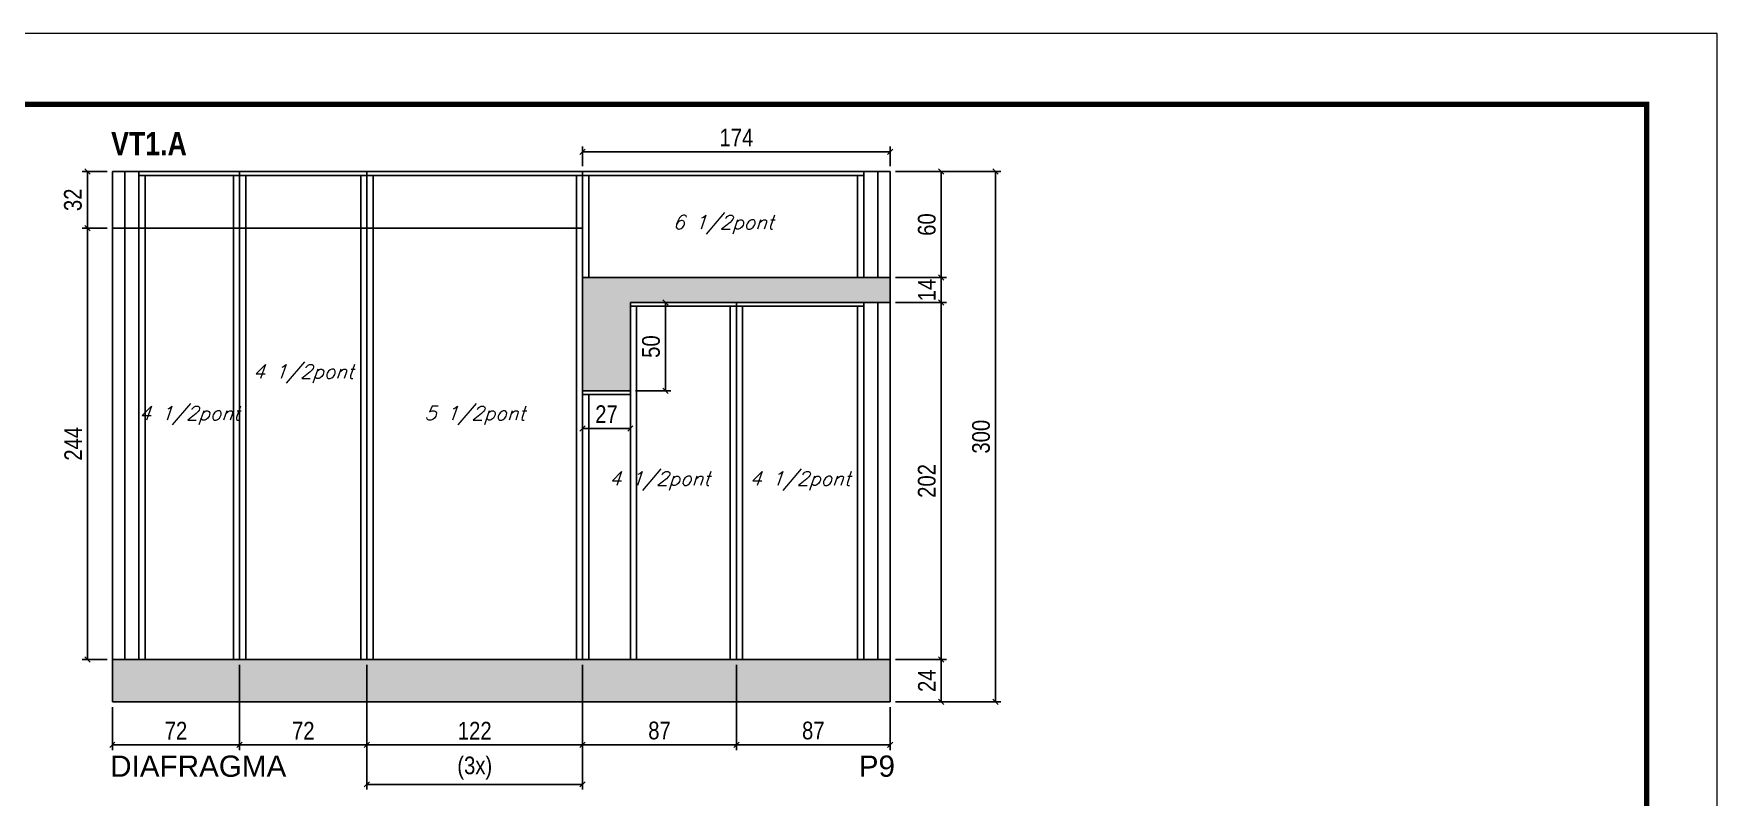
# Model space of a CAD drawing. Extents: x 3309 to 9590, y -2522 to 15424.
# Drawn here: x 7039 to 7991, y 6136 to 6568 of the extents above; entities that cross this region are included whole.
import ezdxf

# ---------------------------------------------------------------- set-up
doc = ezdxf.new("R2010")
doc.units = 0
doc.linetypes.add('DASHED', pattern=[0.75, 0.5, -0.25])
for name, color, linetype in [('5', 5, 'Continuous'), ('COTA', 241, 'Continuous'), ('NOMENCLATURA', 7, 'Continuous'), ('Painéis', 200, 'Continuous'), ('SARR_2.2x7', 40, 'Continuous'), ('SARR_3.5x7', 81, 'Continuous'), ('texto', 7, 'Continuous')]:
    doc.layers.add(name, color=color, linetype=linetype)
doc.layers.add('Folhas', color=255, linetype='Continuous', lineweight=9)
doc.layers.add('SARRAFO DE PRESSAO', color=251, linetype='DASHED', lineweight=9)
doc.styles.add('COTA TECNICA', font='techl___.ttf', dxfattribs={"height": 10})
doc.styles.add('Romans', font='romans.shx')
doc.styles.get("Standard").update_dxf_attribs({"font": 'arial.ttf'})
doc.styles.add('TECNICA', font='techb___.ttf', dxfattribs={"height": 10})
doc.dimstyles.new('PAINEL', dxfattribs={"dimtxt": 10, "dimasz": 3, "dimexe": 3, "dimexo": 3, "dimgap": 3, "dimtad": 1, "dimdec": 1, "dimzin": 12, "dimdsep": 46, "dimtxsty": 'COTA TECNICA', "dimblk1": 'OBLIQUE', "dimblk2": 'OBLIQUE', "dimsah": 1, "dimcen": 0.9, "dimclrd": 4, "dimclre": 4, "dimclrt": 240, "dimadec": 1, "dimazin": 3, "dimtfac": 1, "dimtdec": 1, "dimtmove": 0, "dimatfit": 3, "dimfxl": 1, "dimtolj": 1, "dimtzin": 12, "dimarcsym": 0})

# ---------------------------------------------------------------- blocks, each defined once
blk = doc.blocks.new('9999999999')
at = {"layer": 'Folhas'}
blk.add_lwpolyline([(98138.98, 34190.21), (99623.98, 34190.21), (99623.98, 35240.21), (98138.98, 35240.21)], close=True, dxfattribs=at)
at = {"layer": 'Folhas', "color": 30, "const_width": 3}
blk.add_lwpolyline([(98213.98, 34230.21), (99583.98, 34230.21), (99583.98, 35200.21), (98213.98, 35200.21)], close=True, dxfattribs=at)
blk = doc.blocks.new('_Oblique')
at = {"color": 0, "linetype": 'ByBlock', "lineweight": -2}
blk.add_line((-0.5, -0.5), (0.5, 0.5), dxfattribs=at)
blk = doc.blocks.new('*D1742')
at = {"layer": 'COTA', "color": 4, "linetype": 'ByBlock', "lineweight": -2, "transparency": 16777216}
for p, q in [((7155.52, 6210.86), (7155.52, 6162.54)), ((7227.52, 6210.86), (7227.52, 6162.54)), ((7227.52, 6165.54), (7155.52, 6165.54))]:
    blk.add_line(p, q, dxfattribs=at)
at = {"layer": 'Defpoints', "color": 0, "linetype": 'ByBlock', "transparency": 16777216}
for p in [(7155.52, 6213.86), (7227.52, 6213.86), (7155.52, 6165.54)]:
    blk.add_point(p, dxfattribs=at)
at = {"layer": 'COTA', "color": 4, "linetype": 'ByBlock', "lineweight": -2, "transparency": 16777216, "xscale": 3, "yscale": 3, "zscale": 3, "rotation": 180}
blk.add_blockref('_Oblique', (7155.52, 6165.54), dxfattribs=at)
at = {"layer": 'COTA', "color": 4, "linetype": 'ByBlock', "lineweight": -2, "transparency": 16777216, "xscale": 3, "yscale": 3, "zscale": 3}
blk.add_blockref('_Oblique', (7227.52, 6165.54), dxfattribs=at)
at = {"layer": 'COTA', "color": 240, "linetype": 'ByBlock', "transparency": 16777216, "insert": (7191.52, 6173.61), "char_height": 10, "attachment_point": 5, "style": 'COTA TECNICA'}
blk.add_mtext('\\A1;72', dxfattribs=at)
blk = doc.blocks.new('*D1743')
at = {"layer": 'COTA', "color": 4, "linetype": 'ByBlock', "lineweight": -2, "transparency": 16777216}
for p, q in [((7155.52, 6210.86), (7155.52, 6162.54)), ((7083.52, 6186.86), (7083.52, 6162.54)), ((7155.52, 6165.54), (7083.52, 6165.54))]:
    blk.add_line(p, q, dxfattribs=at)
at = {"layer": 'Defpoints', "color": 0, "linetype": 'ByBlock', "transparency": 16777216}
for p in [(7155.52, 6213.86), (7083.52, 6189.86), (7083.52, 6165.54)]:
    blk.add_point(p, dxfattribs=at)
at = {"layer": 'COTA', "color": 4, "linetype": 'ByBlock', "lineweight": -2, "transparency": 16777216, "xscale": 3, "yscale": 3, "zscale": 3, "rotation": 180}
blk.add_blockref('_Oblique', (7083.52, 6165.54), dxfattribs=at)
at = {"layer": 'COTA', "color": 4, "linetype": 'ByBlock', "lineweight": -2, "transparency": 16777216, "xscale": 3, "yscale": 3, "zscale": 3}
blk.add_blockref('_Oblique', (7155.52, 6165.54), dxfattribs=at)
at = {"layer": 'COTA', "color": 240, "linetype": 'ByBlock', "transparency": 16777216, "insert": (7119.52, 6173.61), "char_height": 10, "attachment_point": 5, "style": 'COTA TECNICA'}
blk.add_mtext('\\A1;72', dxfattribs=at)
blk = doc.blocks.new('*D1744')
at = {"layer": 'COTA', "color": 4, "lineweight": -2, "transparency": 16777216}
for p, q in [((7526.52, 6213.86), (7555.35, 6213.86)), ((7552.35, 6213.86), (7552.35, 6189.86)), ((7526.52, 6189.86), (7555.35, 6189.86))]:
    blk.add_line(p, q, dxfattribs=at)
at = {"layer": 'Defpoints', "color": 0, "transparency": 16777216}
for p in [(7523.52, 6213.86), (7523.52, 6189.86), (7552.35, 6189.86)]:
    blk.add_point(p, dxfattribs=at)
at = {"layer": 'COTA', "color": 4, "lineweight": -2, "transparency": 16777216, "xscale": 3, "yscale": 3, "zscale": 3}
for p, rotation in [((7552.35, 6213.86), 90), ((7552.35, 6189.86), 270)]:
    blk.add_blockref('_Oblique', p, dxfattribs=dict(at, rotation=rotation))
at = {"layer": 'COTA', "color": 240, "transparency": 16777216, "insert": (7544.27, 6201.86), "char_height": 10, "attachment_point": 5, "rotation": 90, "style": 'COTA TECNICA'}
blk.add_mtext('\\A1;24', dxfattribs=at)
blk = doc.blocks.new('*D1745')
at = {"layer": 'COTA', "color": 4, "lineweight": -2, "transparency": 16777216}
for p, q in [((7526.52, 6489.86), (7586.15, 6489.86)), ((7583.15, 6189.86), (7583.15, 6489.86)), ((7526.52, 6189.86), (7586.15, 6189.86))]:
    blk.add_line(p, q, dxfattribs=at)
at = {"layer": 'Defpoints', "color": 0, "transparency": 16777216}
for p in [(7523.52, 6489.86), (7583.15, 6489.86), (7523.52, 6189.86)]:
    blk.add_point(p, dxfattribs=at)
at = {"layer": 'COTA', "color": 4, "lineweight": -2, "transparency": 16777216, "xscale": 3, "yscale": 3, "zscale": 3}
for p, rotation in [((7583.15, 6489.86), 90), ((7583.15, 6189.86), 270)]:
    blk.add_blockref('_Oblique', p, dxfattribs=dict(at, rotation=rotation))
at = {"layer": 'COTA', "color": 240, "transparency": 16777216, "insert": (7574.93, 6339.86), "char_height": 10, "attachment_point": 5, "rotation": 90, "style": 'COTA TECNICA'}
blk.add_mtext('\\A1;300', dxfattribs=at)
blk = doc.blocks.new('*D1746')
at = {"layer": 'COTA', "color": 4, "lineweight": -2, "transparency": 16777216}
for p, q in [((7227.52, 6210.86), (7227.52, 6162.54)), ((7349.52, 6210.86), (7349.52, 6162.54)), ((7227.52, 6165.54), (7349.52, 6165.54))]:
    blk.add_line(p, q, dxfattribs=at)
at = {"layer": 'Defpoints', "color": 0, "transparency": 16777216}
for p in [(7227.52, 6213.86), (7349.52, 6213.86), (7349.52, 6165.54)]:
    blk.add_point(p, dxfattribs=at)
at = {"layer": 'COTA', "color": 4, "lineweight": -2, "transparency": 16777216, "xscale": 3, "yscale": 3, "zscale": 3, "rotation": 180}
blk.add_blockref('_Oblique', (7227.52, 6165.54), dxfattribs=at)
at = {"layer": 'COTA', "color": 4, "lineweight": -2, "transparency": 16777216, "xscale": 3, "yscale": 3, "zscale": 3}
blk.add_blockref('_Oblique', (7349.52, 6165.54), dxfattribs=at)
at = {"layer": 'COTA', "color": 240, "transparency": 16777216, "insert": (7288.52, 6173.6), "char_height": 10, "attachment_point": 5, "style": 'COTA TECNICA'}
blk.add_mtext('\\A1;122', dxfattribs=at)
blk = doc.blocks.new('*D1747')
at = {"layer": 'COTA', "color": 4, "lineweight": -2, "transparency": 16777216}
for p, q in [((7349.52, 6210.86), (7349.52, 6162.54)), ((7436.52, 6210.86), (7436.52, 6162.54)), ((7349.52, 6165.54), (7436.52, 6165.54))]:
    blk.add_line(p, q, dxfattribs=at)
at = {"layer": 'Defpoints', "color": 0, "transparency": 16777216}
for p in [(7349.52, 6213.86), (7436.52, 6213.86), (7436.52, 6165.54)]:
    blk.add_point(p, dxfattribs=at)
at = {"layer": 'COTA', "color": 4, "lineweight": -2, "transparency": 16777216, "xscale": 3, "yscale": 3, "zscale": 3, "rotation": 180}
blk.add_blockref('_Oblique', (7349.52, 6165.54), dxfattribs=at)
at = {"layer": 'COTA', "color": 4, "lineweight": -2, "transparency": 16777216, "xscale": 3, "yscale": 3, "zscale": 3}
blk.add_blockref('_Oblique', (7436.52, 6165.54), dxfattribs=at)
at = {"layer": 'COTA', "color": 240, "transparency": 16777216, "insert": (7393.02, 6173.63), "char_height": 10, "attachment_point": 5, "style": 'COTA TECNICA'}
blk.add_mtext('\\A1;87', dxfattribs=at)
blk = doc.blocks.new('*D1748')
at = {"layer": 'COTA', "color": 4, "lineweight": -2, "transparency": 16777216}
for p, q in [((7436.52, 6210.86), (7436.52, 6162.54)), ((7523.52, 6186.86), (7523.52, 6162.54)), ((7436.52, 6165.54), (7523.52, 6165.54))]:
    blk.add_line(p, q, dxfattribs=at)
at = {"layer": 'Defpoints', "color": 0, "transparency": 16777216}
for p in [(7436.52, 6213.86), (7523.52, 6189.86), (7523.52, 6165.54)]:
    blk.add_point(p, dxfattribs=at)
at = {"layer": 'COTA', "color": 4, "lineweight": -2, "transparency": 16777216, "xscale": 3, "yscale": 3, "zscale": 3, "rotation": 180}
blk.add_blockref('_Oblique', (7436.52, 6165.54), dxfattribs=at)
at = {"layer": 'COTA', "color": 4, "lineweight": -2, "transparency": 16777216, "xscale": 3, "yscale": 3, "zscale": 3}
blk.add_blockref('_Oblique', (7523.52, 6165.54), dxfattribs=at)
at = {"layer": 'COTA', "color": 240, "transparency": 16777216, "insert": (7480.02, 6173.63), "char_height": 10, "attachment_point": 5, "style": 'COTA TECNICA'}
blk.add_mtext('\\A1;87', dxfattribs=at)
blk = doc.blocks.new('*D1749')
at = {"layer": 'COTA', "color": 4, "lineweight": -2, "transparency": 16777216}
for p, q in [((7227.52, 6210.86), (7227.52, 6140.25)), ((7349.52, 6210.86), (7349.52, 6140.25)), ((7227.52, 6143.25), (7349.52, 6143.25))]:
    blk.add_line(p, q, dxfattribs=at)
at = {"layer": 'Defpoints', "color": 0, "transparency": 16777216}
for p in [(7227.52, 6213.86), (7349.52, 6213.86), (7349.52, 6143.25)]:
    blk.add_point(p, dxfattribs=at)
at = {"layer": 'COTA', "color": 4, "lineweight": -2, "transparency": 16777216, "xscale": 3, "yscale": 3, "zscale": 3, "rotation": 180}
blk.add_blockref('_Oblique', (7227.52, 6143.25), dxfattribs=at)
at = {"layer": 'COTA', "color": 4, "lineweight": -2, "transparency": 16777216, "xscale": 3, "yscale": 3, "zscale": 3}
blk.add_blockref('_Oblique', (7349.52, 6143.25), dxfattribs=at)
at = {"layer": 'COTA', "color": 240, "transparency": 16777216, "insert": (7288.52, 6152.47), "char_height": 10, "attachment_point": 5, "style": 'COTA TECNICA'}
blk.add_mtext('\\A1;(3x)', dxfattribs=at)
blk = doc.blocks.new('*D1750')
at = {"layer": 'COTA', "color": 4, "lineweight": -2, "transparency": 16777216}
for p, q in [((7526.52, 6415.86), (7555.35, 6415.86)), ((7552.35, 6213.86), (7552.35, 6415.86)), ((7526.52, 6213.86), (7555.35, 6213.86))]:
    blk.add_line(p, q, dxfattribs=at)
at = {"layer": 'Defpoints', "color": 0, "transparency": 16777216}
for p in [(7523.52, 6415.86), (7552.35, 6415.86), (7523.52, 6213.86)]:
    blk.add_point(p, dxfattribs=at)
at = {"layer": 'COTA', "color": 4, "lineweight": -2, "transparency": 16777216, "xscale": 3, "yscale": 3, "zscale": 3}
for p, rotation in [((7552.35, 6415.86), 90), ((7552.35, 6213.86), 270)]:
    blk.add_blockref('_Oblique', p, dxfattribs=dict(at, rotation=rotation))
at = {"layer": 'COTA', "color": 240, "transparency": 16777216, "insert": (7544.24, 6314.86), "char_height": 10, "attachment_point": 5, "rotation": 90, "style": 'COTA TECNICA'}
blk.add_mtext('\\A1;202', dxfattribs=at)
blk = doc.blocks.new('*D1751')
at = {"layer": 'COTA', "color": 4, "lineweight": -2, "transparency": 16777216}
for p, q in [((7526.52, 6429.86), (7555.35, 6429.86)), ((7552.35, 6415.86), (7552.35, 6429.86)), ((7526.52, 6415.86), (7555.35, 6415.86))]:
    blk.add_line(p, q, dxfattribs=at)
at = {"layer": 'Defpoints', "color": 0, "transparency": 16777216}
for p in [(7523.52, 6429.86), (7552.35, 6429.86), (7523.52, 6415.86)]:
    blk.add_point(p, dxfattribs=at)
at = {"layer": 'COTA', "color": 4, "lineweight": -2, "transparency": 16777216, "xscale": 3, "yscale": 3, "zscale": 3}
for p, rotation in [((7552.35, 6429.86), 90), ((7552.35, 6415.86), 270)]:
    blk.add_blockref('_Oblique', p, dxfattribs=dict(at, rotation=rotation))
at = {"layer": 'COTA', "color": 240, "transparency": 16777216, "insert": (7544.27, 6422.86), "char_height": 10, "attachment_point": 5, "rotation": 90, "style": 'COTA TECNICA'}
blk.add_mtext('\\A1;14', dxfattribs=at)
blk = doc.blocks.new('*D1752')
at = {"layer": 'COTA', "color": 4, "lineweight": -2, "transparency": 16777216}
for p, q in [((7526.52, 6489.86), (7555.35, 6489.86)), ((7552.35, 6429.86), (7552.35, 6489.86)), ((7526.52, 6429.86), (7555.35, 6429.86))]:
    blk.add_line(p, q, dxfattribs=at)
at = {"layer": 'Defpoints', "color": 0, "transparency": 16777216}
for p in [(7523.52, 6489.86), (7552.35, 6489.86), (7523.52, 6429.86)]:
    blk.add_point(p, dxfattribs=at)
at = {"layer": 'COTA', "color": 4, "lineweight": -2, "transparency": 16777216, "xscale": 3, "yscale": 3, "zscale": 3}
for p, rotation in [((7552.35, 6489.86), 90), ((7552.35, 6429.86), 270)]:
    blk.add_blockref('_Oblique', p, dxfattribs=dict(at, rotation=rotation))
at = {"layer": 'COTA', "color": 240, "transparency": 16777216, "insert": (7544.24, 6459.86), "char_height": 10, "attachment_point": 5, "rotation": 90, "style": 'COTA TECNICA'}
blk.add_mtext('\\A1;60', dxfattribs=at)
blk = doc.blocks.new('*D1753')
at = {"layer": 'COTA', "color": 4, "lineweight": -2, "transparency": 16777216}
for p, q in [((7080.52, 6457.86), (7066.46, 6457.86)), ((7069.46, 6213.86), (7069.46, 6457.86)), ((7080.52, 6213.86), (7066.46, 6213.86))]:
    blk.add_line(p, q, dxfattribs=at)
at = {"layer": 'Defpoints', "color": 0, "transparency": 16777216}
for p in [(7069.46, 6457.86), (7083.52, 6457.86), (7083.52, 6213.86)]:
    blk.add_point(p, dxfattribs=at)
at = {"layer": 'COTA', "color": 4, "lineweight": -2, "transparency": 16777216, "xscale": 3, "yscale": 3, "zscale": 3}
for p, rotation in [((7069.46, 6457.86), 90), ((7069.46, 6213.86), 270)]:
    blk.add_blockref('_Oblique', p, dxfattribs=dict(at, rotation=rotation))
at = {"layer": 'COTA', "color": 240, "transparency": 16777216, "insert": (7061.39, 6335.86), "char_height": 10, "attachment_point": 5, "rotation": 90, "style": 'COTA TECNICA'}
blk.add_mtext('\\A1;244', dxfattribs=at)
blk = doc.blocks.new('*D1754')
at = {"layer": 'COTA', "color": 4, "lineweight": -2, "transparency": 16777216}
for p, q in [((7080.52, 6489.86), (7066.46, 6489.86)), ((7069.46, 6457.86), (7069.46, 6489.86)), ((7080.52, 6457.86), (7066.46, 6457.86))]:
    blk.add_line(p, q, dxfattribs=at)
at = {"layer": 'Defpoints', "color": 0, "transparency": 16777216}
for p in [(7069.46, 6489.86), (7083.52, 6489.86), (7083.52, 6457.86)]:
    blk.add_point(p, dxfattribs=at)
at = {"layer": 'COTA', "color": 4, "lineweight": -2, "transparency": 16777216, "xscale": 3, "yscale": 3, "zscale": 3}
for p, rotation in [((7069.46, 6489.86), 90), ((7069.46, 6457.86), 270)]:
    blk.add_blockref('_Oblique', p, dxfattribs=dict(at, rotation=rotation))
at = {"layer": 'COTA', "color": 240, "transparency": 16777216, "insert": (7061.25, 6473.86), "char_height": 10, "attachment_point": 5, "rotation": 90, "style": 'COTA TECNICA'}
blk.add_mtext('\\A1;32', dxfattribs=at)
blk = doc.blocks.new('*D1755')
at = {"layer": 'COTA', "color": 4, "lineweight": -2, "transparency": 16777216}
for p, q in [((7379.52, 6415.86), (7399.37, 6415.86)), ((7396.37, 6415.86), (7396.37, 6365.86)), ((7379.52, 6365.86), (7399.37, 6365.86))]:
    blk.add_line(p, q, dxfattribs=at)
at = {"layer": 'Defpoints', "color": 0, "transparency": 16777216}
for p in [(7376.52, 6415.86), (7376.52, 6365.86), (7396.37, 6365.86)]:
    blk.add_point(p, dxfattribs=at)
at = {"layer": 'COTA', "color": 4, "lineweight": -2, "transparency": 16777216, "xscale": 3, "yscale": 3, "zscale": 3}
for p, rotation in [((7396.37, 6415.86), 90), ((7396.37, 6365.86), 270)]:
    blk.add_blockref('_Oblique', p, dxfattribs=dict(at, rotation=rotation))
at = {"layer": 'COTA', "color": 240, "transparency": 16777216, "insert": (7388.26, 6390.86), "char_height": 10, "attachment_point": 5, "rotation": 90, "style": 'COTA TECNICA'}
blk.add_mtext('\\A1;50', dxfattribs=at)
blk = doc.blocks.new('*D1756')
at = {"layer": 'COTA', "color": 4, "lineweight": -2, "transparency": 16777216}
for p, q in [((7349.52, 6362.86), (7349.52, 6341.56)), ((7376.52, 6362.86), (7376.52, 6341.56)), ((7376.52, 6344.56), (7349.52, 6344.56))]:
    blk.add_line(p, q, dxfattribs=at)
at = {"layer": 'Defpoints', "color": 0, "transparency": 16777216}
for p in [(7349.52, 6365.86), (7376.52, 6365.86), (7349.52, 6344.56)]:
    blk.add_point(p, dxfattribs=at)
at = {"layer": 'COTA', "color": 4, "lineweight": -2, "transparency": 16777216, "xscale": 3, "yscale": 3, "zscale": 3, "rotation": 180}
blk.add_blockref('_Oblique', (7349.52, 6344.56), dxfattribs=at)
at = {"layer": 'COTA', "color": 4, "lineweight": -2, "transparency": 16777216, "xscale": 3, "yscale": 3, "zscale": 3}
blk.add_blockref('_Oblique', (7376.52, 6344.56), dxfattribs=at)
at = {"layer": 'COTA', "color": 240, "transparency": 16777216, "insert": (7363.02, 6352.63), "char_height": 10, "attachment_point": 5, "style": 'COTA TECNICA'}
blk.add_mtext('\\A1;27', dxfattribs=at)
blk = doc.blocks.new('*D1757')
at = {"layer": 'COTA', "color": 4, "lineweight": -2, "transparency": 16777216}
for p, q in [((7349.52, 6492.86), (7349.52, 6504.03)), ((7349.52, 6501.03), (7523.52, 6501.03)), ((7523.52, 6492.86), (7523.52, 6504.03))]:
    blk.add_line(p, q, dxfattribs=at)
at = {"layer": 'Defpoints', "color": 0, "transparency": 16777216}
for p in [(7523.52, 6501.03), (7349.52, 6489.86), (7523.52, 6489.86)]:
    blk.add_point(p, dxfattribs=at)
at = {"layer": 'COTA', "color": 4, "lineweight": -2, "transparency": 16777216, "xscale": 3, "yscale": 3, "zscale": 3, "rotation": 180}
blk.add_blockref('_Oblique', (7349.52, 6501.03), dxfattribs=at)
at = {"layer": 'COTA', "color": 4, "lineweight": -2, "transparency": 16777216, "xscale": 3, "yscale": 3, "zscale": 3}
blk.add_blockref('_Oblique', (7523.52, 6501.03), dxfattribs=at)
at = {"layer": 'COTA', "color": 240, "transparency": 16777216, "insert": (7436.52, 6509.1), "char_height": 10, "attachment_point": 5, "style": 'COTA TECNICA'}
blk.add_mtext('\\A1;174', dxfattribs=at)

msp = doc.modelspace()

# ---------------------------------------------------------------- hatches: boundary and pattern name
at = {"layer": 'COTA'}
h = msp.add_hatch(dxfattribs=at)
h.set_pattern_fill('AR-CONC', color=256, scale=0.03)
h.set_pattern_definition([(50, (61.0983, 24.811), (5.46554, -0.4781726), [0.5715, -6.2865]), (355, (61.0983, 24.811), (-1.0573026, 5.7317054), [0.4572, -5.0292175]), (100.451445, (61.554, 24.771), (4.4082374, 5.2535326), [0.4857003, -5.3427073]), (46.1842, (61.098, 26.335), (8.132371, -1.26127), [0.85725, -9.42975]), (96.63556, (61.776, 26.23), (7.122124, 7.422784), [0.728551, -8.014068]), (351.18415, (61.098, 26.335), (7.122124, 7.422784), [0.685799, -7.543792]), (21, (61.8603, 25.954), (4.5484317, -3.067956), [0.5715, -6.2865]), (326, (61.8603, 25.954), (1.854061, 5.525639), [0.4572, -5.0292]), (71.451445, (62.2393, 25.698), (6.4024926, 2.457683), [0.4857003, -5.342698]), (37.5, (61.0983, 24.8108), (0.0926581, 2.53665117), [0, -4.96824, 0, -5.1054, 0, -5.04825]), (7.5, (61.0983, 24.8108), (2.0045899, 3.00541724), [0, -2.91084, 0, -4.85394, 0, -1.92405]), (327.5, (59.399, 24.8108), (4.06771786, -0.1718623), [0, -1.905, 0, -5.9436, 0, -7.8867]), (317.5, (58.637, 24.8108), (4.4438754, 0.7627947), [0, -2.4765, 0, -3.94716, 0, -5.6007])])
h.paths.add_polyline_path([(7376.52, 6415.86), (7523.52, 6415.86), (7523.52, 6429.86), (7349.52, 6429.86), (7349.52, 6365.86), (7376.52, 6365.86)])
h = msp.add_hatch(dxfattribs=at)
h.set_pattern_fill('AR-CONC', color=256, scale=0.03)
h.set_pattern_definition([(50, (-1567.218, -2010.4914), (5.46554, -0.4781726), [0.5715, -6.2865]), (355, (-1567.218, -2010.4914), (-1.0573026, 5.7317054), [0.4572, -5.0292175]), (100.451445, (-1566.7627, -2010.531), (4.4082374, 5.2535326), [0.4857003, -5.3427073]), (46.1842, (-1567.218, -2008.9674), (8.1323712, -1.26127), [0.85725, -9.42975]), (96.63556, (-1566.5405, -2009.0725), (7.122124, 7.4227837), [0.7285507, -8.014068]), (351.18415, (-1567.218, -2008.967), (7.122124, 7.422784), [0.685799, -7.543792]), (21, (-1566.456, -2009.3484), (4.5484317, -3.067956), [0.5715, -6.2865]), (326, (-1566.456, -2009.3484), (1.8540609, 5.525639), [0.4572, -5.0292]), (71.451445, (-1566.077, -2009.604), (6.4024926, 2.457683), [0.4857003, -5.3426981]), (37.5, (-1567.2182, -2010.4914), (0.0926581, 2.53665117), [0, -4.96824, 0, -5.1054, 0, -5.04825]), (7.5, (-1567.2182, -2010.4914), (2.0045899, 3.00541724), [0, -2.91084, 0, -4.85394, 0, -1.92405]), (327.5, (-1568.9175, -2010.4914), (4.06771786, -0.17186232), [0, -1.905, 0, -5.9436, 0, -7.8867]), (317.5, (-1569.6795, -2010.4914), (4.4438754, 0.7627947), [0, -2.4765, 0, -3.94716, 0, -5.6007])])
h.paths.add_polyline_path([(7083.52, 6213.86), (7083.52, 6189.86), (7523.52, 6189.86), (7523.52, 6213.86)])

# ---------------------------------------------------------------- linework, layer by layer
for p, q in [((7523.52, 6415.86), (7523.52, 6429.86)), ((7376.52, 6365.86), (7376.52, 6213.86)), ((7083.52, 6213.86), (7083.52, 6189.86)), ((7523.52, 6189.86), (7523.52, 6213.86)), ((7083.52, 6189.86), (7523.52, 6189.86))]:
    msp.add_line(p, q, dxfattribs=at)
at = {"layer": 'Painéis', "linetype": 'ByBlock'}
for p, q in [((7523.52, 6489.86), (7083.52, 6489.86)), ((7083.52, 6213.86), (7083.52, 6489.86)), ((7155.52, 6213.86), (7155.52, 6489.86)), ((7227.52, 6213.86), (7227.52, 6489.86)), ((7349.52, 6213.86), (7349.52, 6489.86)), ((7523.52, 6429.86), (7523.52, 6489.86)), ((7349.52, 6457.86), (7083.52, 6457.86)), ((7523.52, 6429.86), (7349.52, 6429.86)), ((7376.52, 6365.86), (7376.52, 6415.86)), ((7523.52, 6415.86), (7376.52, 6415.86)), ((7436.52, 6213.86), (7436.52, 6415.86)), ((7523.52, 6213.86), (7523.52, 6415.86)), ((7376.52, 6365.86), (7349.52, 6365.86)), ((7523.52, 6213.86), (7083.52, 6213.86))]:
    msp.add_line(p, q, dxfattribs=at)
at = {"layer": 'SARR_2.2x7', "linetype": 'Continuous'}
for p, q in [((7090.52, 6213.86), (7090.52, 6489.86)), ((7155.52, 6487.66), (7098.52, 6487.66)), ((7227.52, 6487.66), (7155.52, 6487.66)), ((7349.52, 6487.66), (7227.52, 6487.66)), ((7508.52, 6487.66), (7349.52, 6487.66)), ((7516.52, 6429.86), (7516.52, 6489.86)), ((7436.52, 6413.66), (7376.52, 6413.66)), ((7508.52, 6413.66), (7436.52, 6413.66)), ((7516.52, 6213.86), (7516.52, 6415.86)), ((7376.52, 6363.66), (7349.52, 6363.66))]:
    msp.add_line(p, q, dxfattribs=at)
at = {"layer": 'SARR_3.5x7'}
for p, q in [((7098.52, 6489.86), (7098.52, 6213.86)), ((7102.02, 6487.66), (7102.02, 6213.86)), ((7152.02, 6487.66), (7152.02, 6213.86)), ((7159.02, 6487.66), (7159.02, 6213.86)), ((7224.02, 6487.66), (7224.02, 6213.86)), ((7231.02, 6487.66), (7231.02, 6213.86)), ((7346.02, 6487.66), (7346.02, 6213.86)), ((7353.02, 6487.66), (7353.02, 6429.86)), ((7505.02, 6487.66), (7505.02, 6429.86)), ((7508.52, 6489.86), (7508.52, 6429.86)), ((7380.02, 6413.66), (7380.02, 6213.86)), ((7433.02, 6413.66), (7433.02, 6213.86)), ((7440.02, 6413.66), (7440.02, 6213.86)), ((7505.02, 6413.66), (7505.02, 6213.86)), ((7508.52, 6415.86), (7508.52, 6213.86)), ((7353.02, 6363.66), (7353.02, 6213.86))]:
    msp.add_line(p, q, dxfattribs=at)

# ---------------------------------------------------------------- block references
at = {"layer": 'SARRAFO DE PRESSAO', "color": 6, "linetype": 'ByBlock'}
msp.add_blockref('9999999999', (-91632.61, -28672.37), dxfattribs=at)

# ---------------------------------------------------------------- texts
at = {"layer": '5', "linetype": 'Continuous'}
for s, p in [('DIAFRAGMA', (7082.3, 6147.53)), ('P9', (7505.72, 6147.53))]:
    msp.add_text(s, height=12, rotation=359.99996, dxfattribs=at).set_placement(p)
at = {"layer": 'NOMENCLATURA', "style": 'TECNICA'}
msp.add_text('VT1.A', height=13.2, dxfattribs=at).set_placement((7082.81, 6499.05))
at = {"layer": 'texto', "color": 2, "char_height": 8, "attachment_point": 5, "style": 'Romans'}
for s, insert in [('{\\Q19;\\C256;6 1/2pont}', (7429.02, 6459.86)), ('{\\Q19;\\C256;4 1/2pont}', (7191.52, 6375.44)), ('{\\Q19;\\C256;4 1/2pont}', (7127.02, 6351.86)), ('{\\Q19;\\C256;5 1/2pont}', (7288.52, 6351.86)), ('{\\Q19;\\C256;4 1/2pont}', (7393.02, 6314.86)), ('{\\Q19;\\C256;4 1/2pont}', (7472.52, 6314.86))]:
    msp.add_mtext(s, dxfattribs=dict(at, insert=insert))

# ---------------------------------------------------------------- dimensions: what is measured, and where the dimension line sits
at = {"layer": 'COTA'}
for base, p1, p2, picture, middle in [((7523.52, 6501.03), (7349.52, 6489.86), (7523.52, 6489.86), '*D1757', (7436.52, 6509.1)), ((7349.52, 6344.56), (7376.52, 6365.86), (7349.52, 6365.86), '*D1756', (7363.02, 6352.63)), ((7349.52, 6165.54), (7227.52, 6213.86), (7349.52, 6213.86), '*D1746', (7288.52, 6173.6)), ((7436.52, 6165.54), (7349.52, 6213.86), (7436.52, 6213.86), '*D1747', (7393.02, 6173.63))]:
    dim = msp.add_linear_dim(base=base, p1=p1, p2=p2, dimstyle='PAINEL', dxfattribs=at)
    dim.commit()
    dim.dimension.update_dxf_attribs({"geometry": picture, "text_midpoint": middle})
dim = msp.add_linear_dim(base=(7069.46, 6489.86), p1=(7083.52, 6457.86), p2=(7083.52, 6489.86), angle=90, dimstyle='PAINEL', override={"dimtmove": 1}, dxfattribs=at)
dim.commit()
dim.dimension.update_dxf_attribs({"geometry": '*D1754', "text_midpoint": (7061.25, 6473.86)})
for base, p1, p2, picture, middle in [((7583.15, 6489.86), (7523.52, 6189.86), (7523.52, 6489.86), '*D1745', (7574.93, 6339.86)), ((7552.35, 6489.86), (7523.52, 6429.86), (7523.52, 6489.86), '*D1752', (7544.24, 6459.86)), ((7069.46, 6457.86), (7083.52, 6213.86), (7083.52, 6457.86), '*D1753', (7061.39, 6335.86)), ((7396.37, 6365.86), (7376.52, 6415.86), (7376.52, 6365.86), '*D1755', (7388.26, 6390.86)), ((7552.35, 6415.86), (7523.52, 6213.86), (7523.52, 6415.86), '*D1750', (7544.24, 6314.86)), ((7552.35, 6189.86), (7523.52, 6213.86), (7523.52, 6189.86), '*D1744', (7544.27, 6201.86))]:
    dim = msp.add_linear_dim(base=base, p1=p1, p2=p2, angle=90, dimstyle='PAINEL', dxfattribs=at)
    dim.commit()
    dim.dimension.update_dxf_attribs({"geometry": picture, "text_midpoint": middle})
dim = msp.add_linear_dim(base=(7552.35, 6429.86), p1=(7523.52, 6415.86), p2=(7523.52, 6429.86), angle=90, dimstyle='PAINEL', dxfattribs=at)
dim.commit()
dim.dimension.update_dxf_attribs({"geometry": '*D1751', "text_midpoint": (7552.35, 6422.86), "dimtype": 160})
at = {"layer": 'COTA', "linetype": 'ByBlock'}
dim = msp.add_linear_dim(base=(7083.52, 6165.54), p1=(7155.52, 6213.86), p2=(7083.52, 6189.86), angle=180, dimstyle='PAINEL', override={"dimtmove": 1}, dxfattribs=at)
dim.commit()
dim.dimension.update_dxf_attribs({"geometry": '*D1743', "text_midpoint": (7119.52, 6173.61)})
dim = msp.add_linear_dim(base=(7155.52, 6165.54), p1=(7227.52, 6213.86), p2=(7155.52, 6213.86), angle=180, dimstyle='PAINEL', dxfattribs=at)
dim.commit()
dim.dimension.update_dxf_attribs({"geometry": '*D1742', "text_midpoint": (7191.52, 6173.61)})
at = {"layer": 'COTA'}
dim = msp.add_linear_dim(base=(7349.52, 6143.25), p1=(7227.52, 6213.86), p2=(7349.52, 6213.86), text='(3x)', dimstyle='PAINEL', dxfattribs=at)
dim.commit()
dim.dimension.update_dxf_attribs({"geometry": '*D1749', "text_midpoint": (7288.52, 6152.47)})
dim = msp.add_linear_dim(base=(7523.52, 6165.54), p1=(7436.52, 6213.86), p2=(7523.52, 6189.86), dimstyle='PAINEL', override={"dimtmove": 1}, dxfattribs=at)
dim.commit()
dim.dimension.update_dxf_attribs({"geometry": '*D1748', "text_midpoint": (7480.02, 6173.63)})

doc.saveas('drawing.dxf')
